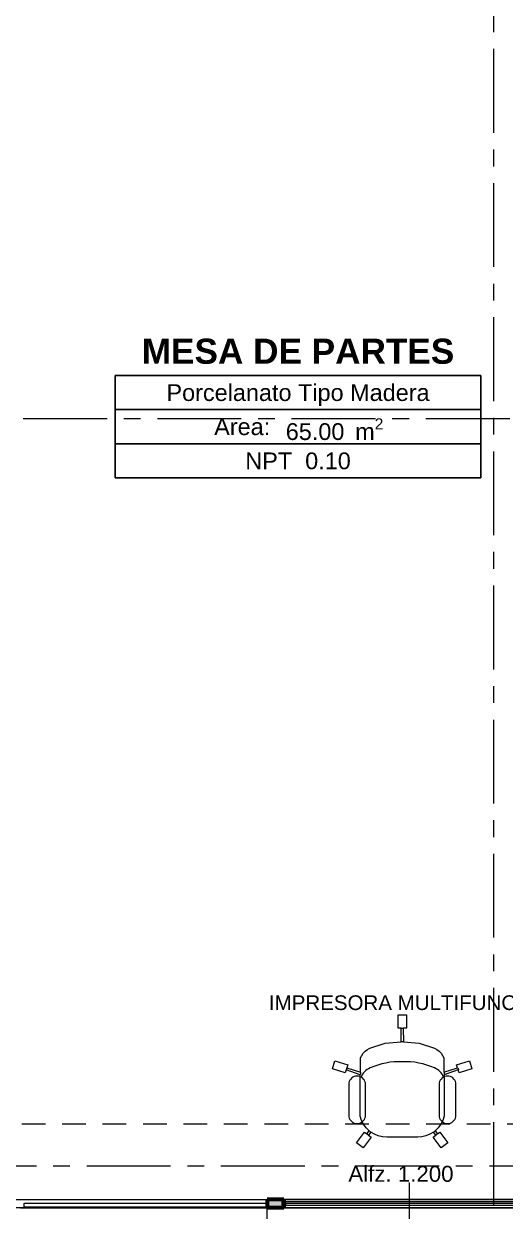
# Model space of a CAD drawing. Header units: inches. Extents: x -19 to 5698, y -728 to 92.
# Drawn here: x 18.27 to 21.14, y 29.68 to 36.76 of the extents above; entities that cross this region are included whole.
import ezdxf

# ---------------------------------------------------------------- set-up
doc = ezdxf.new("R2010")
doc.units = ezdxf.units.IN
doc.header["$MEASUREMENT"] = 0
doc.set_wipeout_variables(frame=1)
for name, pattern in [('Hidden Line', [0.195611, 0.141111, -0.0545]), ('Punto & Raya', [0.65, 0.5, -0.075, 0, -0.075]), ('Wipeout_Contour', [1, 0, -1])]:
    doc.linetypes.add(name, pattern=pattern)
doc.layers.get('0').update_dxf_attribs({"color": 61})
for name, color, linetype in [('02 _ ARQ _ ALB _ Ejes Generales', 251, 'Continuous'), ('02 _ ARQ _ ALB _ Mobiliario', 7, 'Continuous'), ('02 _ ARQ _ ALB _ Muros Interiores', 7, 'Continuous'), ('02 _ ARQ _ ZON _ Espacio.3D', 7, 'Continuous'), ('08 _ STR _ EXT _ 09 Vigas', 251, 'Continuous'), ('Acabado - Muros', 7, 'Continuous'), ('Interior - Mobiliario', 7, 'Continuous'), ('Marcador - Secciones', 7, 'Continuous'), ('Notas - Etiquetas', 7, 'Continuous')]:
    doc.layers.add(name, color=color, linetype=linetype)
doc.styles.add('Estilo_Generado_1', font='swisseb.ttf')
doc.styles.add('Estilo_Generado_4', font='swisse.ttf')
doc.styles.add('Estilo_Generado_7', font='swisse.ttf')
doc.dimstyles.new('Estilo_Generado__8', dxfattribs={"dimtxt": 0.18, "dimasz": 0.0912, "dimexe": 0.18, "dimexo": 0.0625, "dimgap": 0, "dimtad": 0, "dimtih": 1, "dimtoh": 1, "dimdec": 4, "dimzin": 0, "dimdsep": 46, "dimcen": 0.09, "dimadec": 0, "dimazin": 0, "dimtfac": 1, "dimtdec": 4, "dimtmove": 0, "dimatfit": 3, "dimldrblk": 'ARROWHEAD_5', "dimfxl": 1, "dimtolj": 1, "dimtzin": 0, "dimarcsym": 0})

# ---------------------------------------------------------------- blocks, each defined once
blk = doc.blocks.new('ARROWHEAD_5')
at = {"linetype": 'Continuous', "lineweight": 0}
blk.add_hatch(color=0, dxfattribs=at).paths.add_polyline_path([(-1, 0.2679), (0, 0), (-1, -0.2679)])
at = {"color": 0, "linetype": 'Continuous', "lineweight": 0}
blk.add_line((0, 0), (-1, 0), dxfattribs=at)

msp = doc.modelspace()

# ---------------------------------------------------------------- linework, layer by layer
at = {"layer": '02 _ ARQ _ ALB _ Ejes Generales', "color": 251, "linetype": 'Punto & Raya', "lineweight": 13, "true_color": 0x636466}
msp.add_line((5.8454, 29.95), (54.57, 29.95), dxfattribs=at)
at = {"layer": '02 _ ARQ _ ALB _ Mobiliario', "color": 175, "linetype": 'Continuous', "lineweight": 13}
for p, q in [((20.5199, 30.7706), (20.5319, 30.7706)), ((20.533, 30.6899), (20.5189, 30.6899)), ((20.1957, 30.5343), (20.1921, 30.5229)), ((20.857, 30.5343), (20.8607, 30.5229)), ((20.2771, 30.509), (20.2769, 30.4941)), ((20.7756, 30.509), (20.7759, 30.4941)), ((20.3135, 30.1426), (20.326, 30.1335)), ((20.7364, 30.1406), (20.7267, 30.1335))]:
    msp.add_line(p, q, dxfattribs=at)
at = {"layer": '02 _ ARQ _ ALB _ Mobiliario', "color": 175, "linetype": 'Continuous', "lineweight": 13, "flags": 128}
for points in [[(20.533, 30.6898), (20.6275, 30.681), (20.718, 30.6521), (20.7326, 30.6443), (20.7457, 30.6342), (20.757, 30.6222), (20.7662, 30.6085), (20.7732, 30.5934), (20.7746, 30.5088), (20.856, 30.5342), (20.8501, 30.5527), (20.9263, 30.577), (20.9415, 30.5293), (20.8653, 30.505), (20.8597, 30.5227), (20.7749, 30.4939), (20.7751, 30.4815), (20.7751, 30.2455), (20.7673, 30.221), (20.7556, 30.198), (20.7405, 30.1771), (20.7223, 30.159), (20.7355, 30.1403), (20.7508, 30.1514), (20.7978, 30.0867), (20.7574, 30.0572), (20.7104, 30.122), (20.7258, 30.1332), (20.7124, 30.1512), (20.6908, 30.1381), (20.6675, 30.1285), (20.643, 30.1226), (20.6179, 30.1206), (20.4331, 30.1206), (20.4079, 30.1226), (20.3834, 30.1285), (20.3601, 30.1381), (20.3386, 30.1512), (20.3252, 30.1332), (20.3406, 30.122), (20.2936, 30.0572), (20.2531, 30.0867), (20.3001, 30.1514), (20.3155, 30.1403), (20.3287, 30.159), (20.3105, 30.1771), (20.2953, 30.198), (20.2837, 30.221), (20.2759, 30.2455), (20.2759, 30.4815), (20.2761, 30.4939), (20.1913, 30.5227), (20.1857, 30.505), (20.1095, 30.5293), (20.1247, 30.577), (20.2009, 30.5527), (20.195, 30.5342), (20.2763, 30.5088), (20.2778, 30.5934), (20.2847, 30.6085), (20.294, 30.6222), (20.3053, 30.6342), (20.3184, 30.6443), (20.333, 30.6521), (20.4239, 30.6811), (20.5189, 30.6898), (20.5199, 30.7706), (20.5009, 30.7706), (20.5009, 30.8507), (20.5509, 30.8507), (20.5509, 30.7706), (20.5319, 30.7706)], [(20.2069, 30.4357), (20.2069, 30.2519), (20.2077, 30.2432), (20.2099, 30.2348), (20.2136, 30.2269), (20.2186, 30.2198), (20.2248, 30.2136), (20.2319, 30.2086), (20.2398, 30.2049), (20.2482, 30.2027), (20.2569, 30.2019), (20.2656, 30.2027), (20.274, 30.2049), (20.2819, 30.2086), (20.289, 30.2136), (20.2952, 30.2198), (20.3002, 30.2269), (20.3039, 30.2348), (20.3061, 30.2432), (20.3069, 30.2519), (20.3069, 30.4357), (20.3061, 30.4444), (20.3039, 30.4528), (20.3002, 30.4608), (20.2952, 30.4679), (20.289, 30.4741), (20.2819, 30.4791), (20.274, 30.4827), (20.2656, 30.485), (20.2569, 30.4858), (20.2482, 30.485), (20.2398, 30.4827), (20.2319, 30.4791), (20.2248, 30.4741), (20.2186, 30.4679), (20.2136, 30.4608), (20.2099, 30.4528), (20.2077, 30.4444)], [(20.7459, 30.4357), (20.7459, 30.2519), (20.7466, 30.2432), (20.7489, 30.2348), (20.7526, 30.2269), (20.7576, 30.2198), (20.7637, 30.2136), (20.7709, 30.2086), (20.7787, 30.2049), (20.7872, 30.2027), (20.7958, 30.2019), (20.8045, 30.2027), (20.8129, 30.2049), (20.8208, 30.2086), (20.828, 30.2136), (20.8341, 30.2198), (20.8391, 30.2269), (20.8428, 30.2348), (20.8451, 30.2432), (20.8458, 30.2519), (20.8458, 30.4357), (20.8451, 30.4444), (20.8428, 30.4528), (20.8391, 30.4608), (20.8341, 30.4679), (20.828, 30.4741), (20.8208, 30.4791), (20.8129, 30.4827), (20.8045, 30.485), (20.7958, 30.4858), (20.7872, 30.485), (20.7787, 30.4827), (20.7709, 30.4791), (20.7637, 30.4741), (20.7576, 30.4679), (20.7526, 30.4608), (20.7489, 30.4528), (20.7466, 30.4444)]]:
    msp.add_lwpolyline(points, close=True, dxfattribs=at)
at = {"layer": '02 _ ARQ _ ALB _ Mobiliario', "color": 175, "linetype": 'Continuous', "lineweight": 13}
for centre, major_axis, start_param, end_param in [((20.3751, 30.4395), (0, 0.1029), 0.413079, 1.168145), ((20.5119, 30.1316), (0, 0.4399), 6.249243, 6.700413), ((20.5408, 30.1316), (0, 0.4399), 5.865957, 6.317127), ((20.6777, 30.4395), (0, 0.1029), 5.115041, 5.870106), ((20.4339, 30.2826), (0, 0.1616), 2.438731, 2.516703), ((20.6188, 30.2826), (0, 0.1616), 3.766482, 3.844455)]:
    msp.add_ellipse(centre, major_axis=major_axis, ratio=0.999212, start_param=start_param, end_param=end_param, dxfattribs=at)
at = {"layer": '02 _ ARQ _ ALB _ Muros Interiores', "color": 165, "linetype": 'Continuous', "lineweight": 15}
for p, q in [((20.57, 29.2835), (20.57, 29.85)), ((21.32, 29.75), (19.82, 29.75)), ((21.32, 29.7), (19.82, 29.7)), ((21.31, 29.735), (19.83, 29.735)), ((21.31, 29.725), (19.83, 29.725)), ((19.83, 29.715), (21.31, 29.715))]:
    msp.add_line(p, q, dxfattribs=at)
at = {"layer": '02 _ ARQ _ ALB _ Muros Interiores', "color": 7, "linetype": 'Continuous', "lineweight": 80}
for p, q in [((19.82, 29.735), (19.82, 29.75)), ((19.82, 29.735), (19.82, 29.75)), ((19.82, 29.715), (19.82, 29.735)), ((19.82, 29.715), (19.82, 29.735)), ((19.82, 29.715), (19.82, 29.735)), ((19.82, 29.7), (19.82, 29.715)), ((19.82, 29.7), (19.82, 29.715))]:
    msp.add_line(p, q, dxfattribs=at)
at = {"layer": '02 _ ARQ _ ALB _ Muros Interiores', "color": 165, "linetype": 'Continuous', "lineweight": 25}
for p, q in [((19.83, 29.735), (19.82, 29.735)), ((19.82, 29.715), (19.83, 29.715)), ((19.83, 29.715), (19.83, 29.735))]:
    msp.add_line(p, q, dxfattribs=at)
at = {"layer": '02 _ ARQ _ ZON _ Espacio.3D', "color": 251, "linetype": 'Continuous', "lineweight": 13}
for p, q in [((20.9944, 34.6636), (18.8152, 34.6636)), ((18.8152, 34.6636), (18.8152, 34.0529)), ((18.8152, 34.6636), (20.9944, 34.6636)), ((18.8152, 34.46), (18.8152, 34.6636)), ((20.9944, 34.0529), (20.9944, 34.6636)), ((20.9944, 34.6636), (20.9944, 34.46)), ((20.9944, 34.46), (18.8152, 34.46)), ((18.8152, 34.46), (20.9944, 34.46)), ((18.8152, 34.2565), (18.8152, 34.46)), ((20.9944, 34.46), (20.9944, 34.2565)), ((20.9944, 34.2565), (18.8152, 34.2565)), ((18.8152, 34.2565), (20.9944, 34.2565)), ((18.8152, 34.0529), (18.8152, 34.2565)), ((20.9944, 34.2565), (20.9944, 34.0529)), ((18.8152, 34.0529), (20.9944, 34.0529)), ((20.9944, 34.0529), (18.8152, 34.0529))]:
    msp.add_line(p, q, dxfattribs=at)
at = {"layer": '02 _ ARQ _ ZON _ Espacio.3D', "color": 254, "linetype": 'Continuous', "lineweight": 0, "flags": 128}
msp.add_lwpolyline([(43.67, 39.65), (37.77, 39.65), (37.77, 39.4), (37.57, 39.4), (37.57, 39), (37.07, 39), (37.07, 39.4), (36.87, 39.4), (36.87, 39.65), (30.97, 39.65), (30.97, 39.4), (30.57, 39.4), (30.57, 39), (30.07, 39), (30.07, 39.65), (23.57, 39.65), (23.57, 39), (23.4437, 39), (23.4437, 30.8001), (23.57, 30.8001), (23.57, 30.2), (23.97, 30.2), (23.97, 29.7), (9.07, 29.7)], dxfattribs=at)
msp.add_lwpolyline([(16.57, 39.4), (16.57, 39), (16.57, 31.0001), (16.57, 30.1999), (16.97, 30.1999), (16.97, 29.75), (23.07, 29.75), (23.07, 30.8002), (23.195, 30.8002), (23.195, 39), (23.07, 39), (23.07, 39.4), (22.67, 39.4), (22.67, 39.65), (16.97, 39.65), (16.97, 39.4)], close=True, dxfattribs=at)
at = {"layer": '08 _ STR _ EXT _ 09 Vigas', "color": 251, "linetype": 'Hidden Line', "lineweight": 13, "true_color": 0x636466}
msp.add_line((16.57, 30.2), (23.07, 30.2), dxfattribs=at)
at = {"layer": 'Acabado - Muros', "color": 7, "linetype": 'Continuous', "lineweight": 60}
msp.add_line((19.82, 29.75), (19.82, 29.7), dxfattribs=at)
at = {"layer": 'Marcador - Secciones', "color": 251, "linetype": 'Punto & Raya', "lineweight": 13, "true_color": 0x636466}
for p, q in [((21.07, 46.2111), (21.07, 0.8878)), ((4.6666, 34.4067), (55.9402, 34.4067))]:
    msp.add_line(p, q, dxfattribs=at)

# ---------------------------------------------------------------- texts
at = {"layer": '02 _ ARQ _ ALB _ Muros Interiores', "color": 5, "lineweight": 25, "insert": (20.2047, 29.8275), "char_height": 0.095, "attachment_point": 7, "style": 'Estilo_Generado_4'}
msp.add_mtext('\\A1;{\\pql;\\pt0;\\fSwis721 Ex BT|b0|i0|c0|p34;Alfz. 1.200\\fSwis721 Ex BT|b0|i0|c0|p34;\\A1{\\H.66x;\\S^  ;}\\fSwis721 Ex BT|b0|i0|c0|p34;\\fSwis721 Ex BT|b0|i0|c0|p34;}', dxfattribs=at)
at = {"layer": '02 _ ARQ _ ZON _ Espacio.3D', "color": 251, "lineweight": 25, "attachment_point": 2}
for s, insert, char_height, style in [('\\A1;{\\pqc;\\pt0;\\fSwis721 Ex BT|b1|i0|c0|p34;}', (20.9944, 34.9283), 0.15, 'Estilo_Generado_1'), ('\\A1;{\\pqc;\\pt0;\\fSwis721 Ex BT|b1|i0|c0|p34;MESA DE PARTES}', (19.9048, 34.8835), 0.15, 'Estilo_Generado_1'), ('\\A1;{\\pqc;\\pt0;\\fSwis721 Ex BT|b0|i0|c238|p34;}', (18.9791, 34.6433), 0.1, 'Estilo_Generado_7'), ('\\A1;{\\pqc;\\pt0;\\fSwis721 Ex BT|b0|i0|c238|p34;Porcelanato Tipo Madera}', (19.9048, 34.6118), 0.1, 'Estilo_Generado_7'), ('\\A1;{\\pqc;\\pt0;\\fSwis721 Ex BT|b0|i0|c238|p34;Area: }', (19.572, 34.4083), 0.1, 'Estilo_Generado_7'), ('\\A1;{\\pqc;\\pt0,0.3;\\fSwis721 Ex BT|b0|i0|c238|p34;65.00\\fSwis721 Ex BT|b0|i0|c238|p34;\\A1{\\H.66x;\\S^  ;}\\fSwis721 Ex BT|b0|i0|c238|p34; m\\fSwis721 Ex BT|b0|i0|c238|p34;\\A1{\\H.66x;\\S2^  ;}}', (20.1224, 34.4083), 0.1, 'Estilo_Generado_7'), ('\\A1;{\\pqc;\\pt0;\\fSwis721 Ex BT|b0|i0|c238|p34;}', (19.5473, 34.2361), 0.1, 'Estilo_Generado_7'), ('\\A1;{\\pqc;\\pt0;\\fSwis721 Ex BT|b0|i0|c238|p34;NPT  0.10}', (19.9048, 34.2047), 0.1, 'Estilo_Generado_7')]:
    msp.add_mtext(s, dxfattribs=dict(at, insert=insert, char_height=char_height, style=style))
at = {"layer": 'Notas - Etiquetas', "color": 5, "linetype": 'Continuous', "lineweight": 35, "insert": (19.7312, 30.9226), "char_height": 0.0875, "attachment_point": 4, "style": 'Estilo_Generado_4'}
msp.add_mtext('\\A1;{\\pql;\\fSwis721 Ex BT|b0|i0|c0|p34;IMPRESORA MULTIFUNCIONAL}', dxfattribs=at)

# ---------------------------------------------------------------- leaders
at = {"layer": 'Notas - Etiquetas', "color": 144, "linetype": 'Continuous', "lineweight": 13, "annotation_type": 0, "has_hookline": 1, "hookline_direction": 1, "text_width": 2.0495}
msp.add_leader([(22.2745, 30.4522), (22.2745, 30.9226), (21.7808, 30.9226)], dimstyle='Estilo_Generado__8', dxfattribs=at)

# ---------------------------------------------------------------- next in the draw order: wipeouts: each hides what was drawn before it
at = {"color": 254, "linetype": 'Wipeout_Contour', "lineweight": 0, "ltscale": 141.119414}
msp.add_wipeout([(19.72, 29.7), (19.72, 29.75), (18.27, 29.75), (18.27, 29.7)], dxfattribs=at).dxf.layer = 'Acabado - Muros'

# ---------------------------------------------------------------- next in the draw order: linework, layer by layer
at = {"layer": 'Acabado - Muros', "color": 251, "linetype": 'Continuous', "lineweight": 13, "flags": 128}
for points in [[(18.27, 29.75), (19.72, 29.75)], [(18.27, 29.7), (19.72, 29.7)]]:
    msp.add_lwpolyline(points, dxfattribs=at)

# ---------------------------------------------------------------- next in the draw order: wipeouts: each hides what was drawn before it
at = {"color": 254, "linetype": 'Wipeout_Contour', "lineweight": 0, "ltscale": 141.086084}
msp.add_wipeout([(19.72, 29.705), (19.72, 29.725), (18.27, 29.725), (18.27, 29.705)], dxfattribs=at).dxf.layer = 'Acabado - Muros'

# ---------------------------------------------------------------- next in the draw order: hatches: boundary and pattern name
at = {"layer": 'Acabado - Muros', "linetype": 'Continuous', "lineweight": 0}
msp.add_hatch(color=254, dxfattribs=at).paths.add_polyline_path([(19.72, 29.7), (19.82, 29.7), (19.82, 29.75), (19.72, 29.75)])
h = msp.add_hatch(dxfattribs=at)
h.set_pattern_fill('CONTRACHAPADO_0002', color=254, style=0, pattern_type=2)
h.set_pattern_definition([(0, (0, 0), (0, 0.03), [])])
h.paths.add_polyline_path([(19.72, 29.705), (19.72, 29.725), (18.27, 29.725), (18.27, 29.705)])

# ---------------------------------------------------------------- next in the draw order: linework, layer by layer
at = {"layer": '08 _ STR _ EXT _ 09 Vigas', "color": 251, "linetype": 'Hidden Line', "lineweight": 13, "true_color": 0x636466}
msp.add_line((9.57, 29.7), (30.07, 29.7), dxfattribs=at)
at = {"layer": 'Acabado - Muros', "color": 7, "linetype": 'Continuous', "lineweight": 60}
for p, q in [((19.72, 29.75), (19.72, 29.7)), ((19.82, 29.75), (19.72, 29.75)), ((19.82, 29.7), (19.72, 29.7))]:
    msp.add_line(p, q, dxfattribs=at)
at = {"layer": 'Acabado - Muros', "color": 7, "linetype": 'Continuous', "lineweight": 13, "flags": 128}
msp.add_lwpolyline([(19.72, 29.705), (19.72, 29.725), (18.27, 29.725), (18.27, 29.705)], close=True, dxfattribs=at)
at = {"layer": 'Interior - Mobiliario', "color": 175, "linetype": 'Continuous', "lineweight": 13, "flags": 128}
msp.add_lwpolyline([(19.72, 29.7), (21.42, 29.7), (21.42, 29.5001), (19.72, 29.5001)], close=True, dxfattribs=at)

doc.saveas('drawing.dxf')
